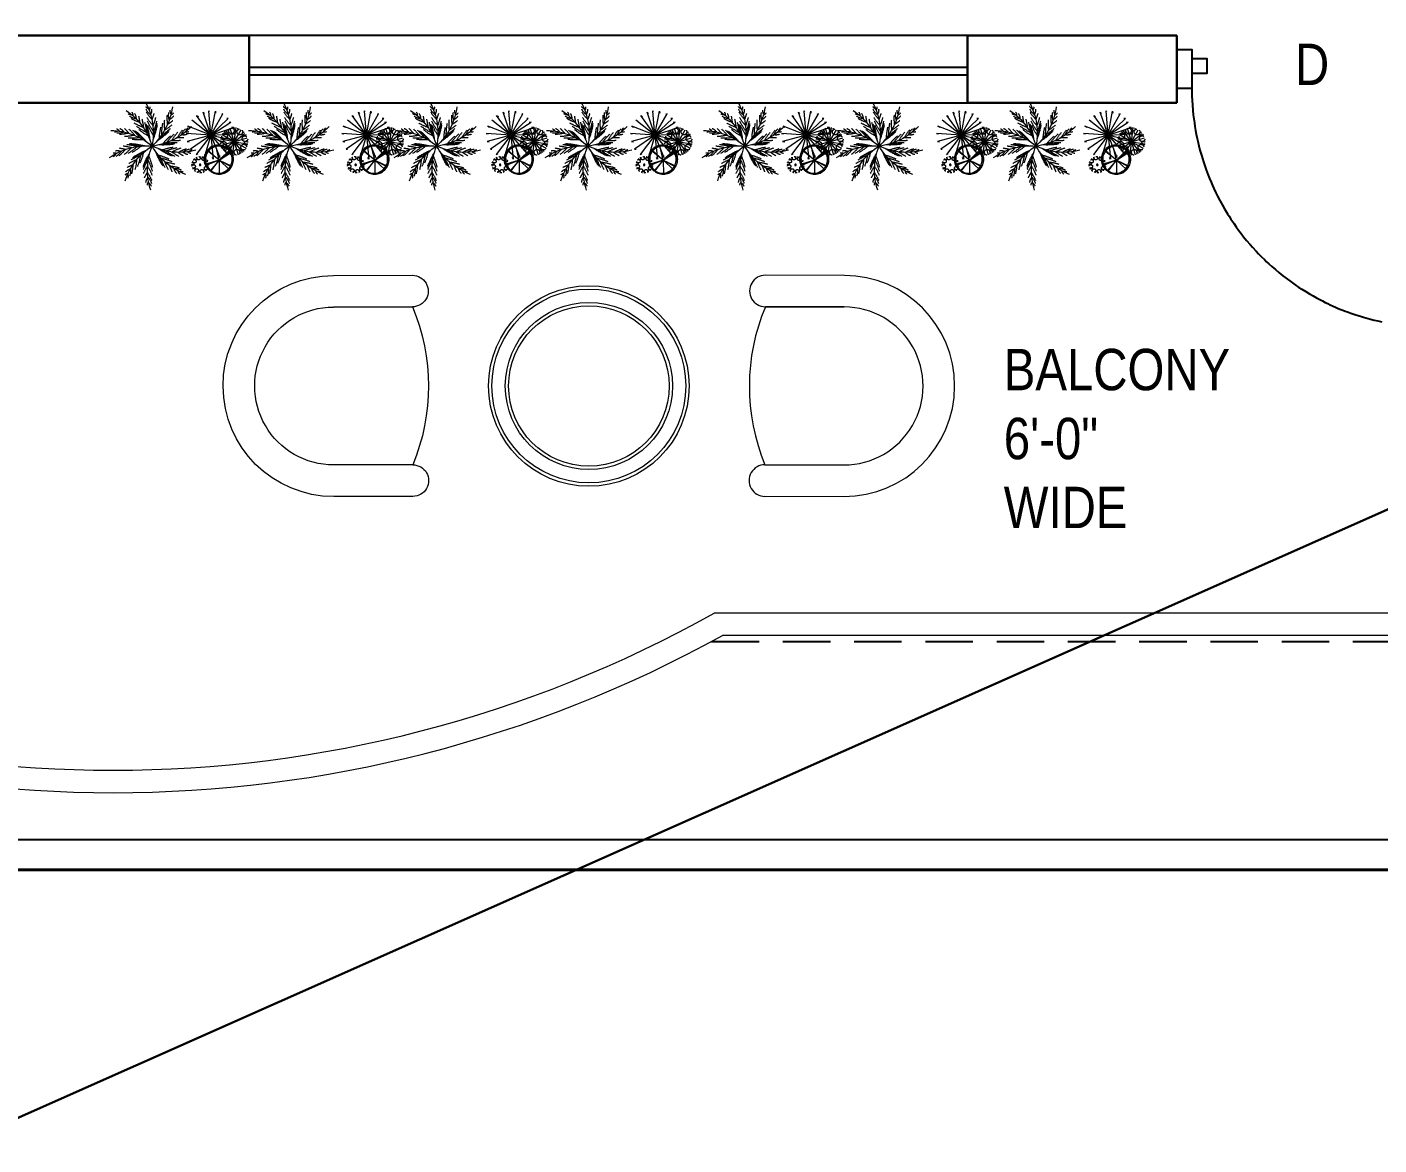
# Model space of a CAD drawing. Extents: x -454308 to 890911, y -14103 to 1343694.
# Drawn here: x 202009 to 202189.7, y 662110.5 to 662260 of the extents above; entities that cross this region are included whole.
import ezdxf

# ---------------------------------------------------------------- set-up
doc = ezdxf.new("R2010")
doc.units = 0
doc.header["$MEASUREMENT"] = 0
doc.linetypes.add('ACAD_ISO10W100', pattern=[18, 12, -3, 0, -3])
doc.linetypes.add('HIDDEN', pattern=[9.525, 6.35, -3.175])
for name, color, linetype in [('A-Door', 144, 'Continuous'), ('railing', 162, 'Continuous'), ('stair', 135, 'Continuous'), ('TEXTOS', 7, 'Continuous'), ('TITLE', 7, 'Continuous'), ('WIN', 4, 'Continuous')]:
    doc.layers.add(name, color=color, linetype=linetype)
for name, color, linetype, lineweight in [('A-FURN', 35, 'Continuous', 5), ('A-Wall', 7, 'Continuous', 30), ('CENTER LINE', 252, 'ACAD_ISO10W100', 5), ('sill', 32, 'Continuous', 25), ('TXT', 42, 'Continuous', 25)]:
    doc.layers.add(name, color=color, linetype=linetype, lineweight=lineweight)
doc.styles.get("Standard").update_dxf_attribs({"font": 'stylu.ttf', "height": 7})

# ---------------------------------------------------------------- blocks, each defined once
blk = doc.blocks.new('arbol.Xterisco')
at = {"color": 64, "linetype": 'ByBlock'}
for p, q in [((104.219, 262.891), (103.964, 263.321)), ((103.964, 263.321), (103.993, 263.309)), ((104.219, 262.891), (103.763, 263.091)), ((103.763, 263.091), (103.792, 263.062)), ((103.792, 263.062), (103.792, 263.067)), ((104.219, 262.891), (103.836, 263.209)), ((103.836, 263.209), (103.875, 263.197)), ((104.219, 262.891), (104.396, 262.42)), ((104.219, 262.891), (104.518, 262.484)), ((104.396, 262.42), (104.386, 262.467)), ((104.518, 262.484), (104.508, 262.526))]:
    blk.add_line(p, q, dxfattribs=at)
at = {"color": 62, "linetype": 'ByBlock'}
for p, q in [((104.219, 262.891), (104.096, 263.374)), ((104.096, 263.374), (104.121, 263.338)), ((104.219, 262.891), (104.268, 263.403)), ((104.219, 262.891), (104.401, 263.368)), ((104.219, 262.891), (104.518, 263.297)), ((104.401, 263.368), (104.401, 263.327)), ((104.518, 263.297), (104.504, 263.25)), ((104.219, 262.891), (104.621, 262.59)), ((104.219, 262.891), (104.685, 262.696)), ((104.621, 262.59), (104.602, 262.626)), ((104.685, 262.696), (104.675, 262.714))]:
    blk.add_line(p, q, dxfattribs=at)
at = {"color": 60, "linetype": 'ByBlock'}
for p, q in [((104.219, 262.891), (104.607, 263.203)), ((104.219, 262.891), (104.661, 263.126)), ((104.607, 263.203), (104.582, 263.168)), ((104.661, 263.126), (104.646, 263.097)), ((104.219, 262.891), (104.72, 262.991)), ((104.219, 262.891), (104.72, 262.826)), ((104.72, 262.826), (104.68, 262.844)), ((104.72, 262.991), (104.695, 262.967))]:
    blk.add_line(p, q, dxfattribs=at)
at = {"color": 66, "linetype": 'ByBlock'}
for p, q in [((104.219, 262.891), (103.718, 262.903)), ((103.718, 262.903), (103.753, 262.891)), ((104.219, 262.891), (104.096, 262.396)), ((104.219, 262.891), (104.253, 262.378)), ((104.096, 262.396), (104.101, 262.437)), ((104.253, 262.378), (104.239, 262.42))]:
    blk.add_line(p, q, dxfattribs=at)
at = {"color": 68, "linetype": 'ByBlock'}
for p, q in [((104.219, 262.891), (103.743, 262.726)), ((103.743, 262.726), (103.777, 262.749)), ((104.219, 262.891), (103.816, 262.579)), ((104.219, 262.891), (103.944, 262.467)), ((103.816, 262.579), (103.826, 262.608)), ((103.944, 262.467), (103.954, 262.508))]:
    blk.add_line(p, q, dxfattribs=at)
at = {"color": 0, "linetype": 'ByBlock'}
blk.add_line((104.219, 262.891), (104.219, 262.891), dxfattribs=at)
blk = doc.blocks.new('cici.arbi')
at = {"color": 64, "linetype": 'ByBlock'}
for q in [(102.687, 264.774), (102.49, 264.552), (103.01, 264.057), (102.99, 264.049)]:
    blk.add_line((102.845, 264.434), q, dxfattribs=at)
at = {"color": 62, "linetype": 'ByBlock'}
for q in [(102.776, 264.803), (102.799, 264.808), (103.189, 264.227)]:
    blk.add_line((102.845, 264.434), q, dxfattribs=at)
at = {"color": 60, "linetype": 'ByBlock'}
for q in [(103.145, 264.687), (103.166, 264.662), (103.193, 264.619)]:
    blk.add_line((102.845, 264.434), q, dxfattribs=at)
at = {"color": 66, "linetype": 'ByBlock'}
for p, q in [((102.491, 264.316), (102.845, 264.434)), ((102.845, 264.434), (102.496, 264.294))]:
    blk.add_line(p, q, dxfattribs=at)
at = {"color": 68, "linetype": 'ByBlock'}
for q in [(102.616, 264.158), (102.616, 264.111)]:
    blk.add_line((102.845, 264.434), q, dxfattribs=at)
at = {"color": 62, "linetype": 'ByBlock'}
blk.add_circle((102.845, 264.434), 0.375, dxfattribs=at)
at = {"color": 64, "linetype": 'ByBlock'}
blk.add_circle((102.856, 264.399), 0.375, dxfattribs=at)
at = {"color": 60, "linetype": 'ByBlock'}
blk.add_circle((102.865, 264.438), 0.375, dxfattribs=at)
blk = doc.blocks.new('circarbre')
at = {"color": 62, "linetype": 'ByBlock'}
blk.add_circle((103.254, 267.966), 0.0431, dxfattribs=at)
at = {"color": 66, "linetype": 'ByBlock'}
for centre, start, end in [((102.828, 268.046), 214.26167, 125.294), ((103.191, 267.53), 304.26167, 215.294)]:
    blk.add_arc(centre, 0.0674, start, end, dxfattribs=at)
at = {"color": 64, "linetype": 'ByBlock'}
for centre, radius, start, end in [((102.928, 268.186), 0.103, 168.25437, 110.54304), ((103.01, 268.334), 0.0674, 169.26167, 80.294), ((103.354, 267.577), 0.103, 303.25437, 245.54304)]:
    blk.add_arc(centre, radius, start, end, dxfattribs=at)
at = {"color": 62, "linetype": 'ByBlock'}
for centre, radius, start, end in [((103.181, 268.362), 0.103, 123.25437, 65.54304), ((103.343, 268.409), 0.0674, 124.26167, 35.294), ((103.525, 267.605), 0.0674, 349.26167, 260.294), ((103.606, 267.753), 0.103, 348.25437, 290.54304)]:
    blk.add_arc(centre, radius, start, end, dxfattribs=at)
at = {"color": 60, "linetype": 'ByBlock'}
for centre, radius, start, end in [((103.484, 268.309), 0.103, 78.25437, 20.54304), ((103.484, 268.309), 0.103, 78.25437, 20.54304), ((103.66, 268.056), 0.103, 33.25437, 335.54304), ((103.632, 268.227), 0.0674, 79.26167, 350.294), ((103.632, 268.227), 0.0674, 79.26167, 350.294), ((103.707, 267.893), 0.0674, 34.26167, 305.294)]:
    blk.add_arc(centre, radius, start, end, dxfattribs=at)
at = {"color": 68, "linetype": 'ByBlock'}
for centre, radius, start, end in [((102.875, 267.883), 0.103, 213.25437, 155.54304), ((102.903, 267.712), 0.0674, 259.26167, 170.294), ((103.051, 267.63), 0.103, 258.25437, 200.54304)]:
    blk.add_arc(centre, radius, start, end, dxfattribs=at)
blk = doc.blocks.new('arbol.arbre')
at = {"color": 66, "linetype": 'ByBlock'}
for q in [(14.359, 17.629), (14.579, 17.137), (14.779, 17.05)]:
    blk.add_line((14.849, 17.549), q, dxfattribs=at)
at = {"color": 64, "linetype": 'ByBlock'}
for q in [(14.443, 17.825), (14.572, 17.953), (14.955, 17.058)]:
    blk.add_line((14.849, 17.549), q, dxfattribs=at)
at = {"color": 62, "linetype": 'ByBlock'}
for q in [(14.759, 18.029), (14.935, 18.041), (15.149, 17.137), (15.268, 17.261)]:
    blk.add_line((14.849, 17.549), q, dxfattribs=at)
at = {"color": 60, "linetype": 'ByBlock'}
for q in [(15.135, 17.953), (15.258, 17.825), (15.338, 17.649), (15.355, 17.457)]:
    blk.add_line((14.849, 17.549), q, dxfattribs=at)
at = {"color": 68, "linetype": 'ByBlock'}
for q in [(14.376, 17.453), (14.446, 17.261)]:
    blk.add_line((14.849, 17.549), q, dxfattribs=at)
at = {"color": 66, "linetype": 'ByBlock'}
for centre, start, end in [((14.417, 17.621), 214.2617, 125.294), ((14.78, 17.105), 304.2617, 215.294)]:
    blk.add_arc(centre, 0.0674, start, end, dxfattribs=at)
at = {"color": 64, "linetype": 'ByBlock'}
for centre, radius, start, end in [((14.517, 17.761), 0.103, 168.2544, 110.543), ((14.599, 17.909), 0.0674, 169.2617, 80.294), ((14.943, 17.152), 0.103, 303.2544, 245.543)]:
    blk.add_arc(centre, radius, start, end, dxfattribs=at)
at = {"color": 62, "linetype": 'ByBlock'}
for centre, radius, start, end in [((14.77, 17.937), 0.103, 123.2544, 65.543), ((14.933, 17.984), 0.0674, 124.2617, 35.294), ((15.114, 17.18), 0.0674, 349.2617, 260.294), ((15.196, 17.328), 0.103, 348.2544, 290.543)]:
    blk.add_arc(centre, radius, start, end, dxfattribs=at)
at = {"color": 60, "linetype": 'ByBlock'}
for centre, radius, start, end in [((15.073, 17.884), 0.103, 78.2544, 20.543), ((15.073, 17.884), 0.103, 78.2544, 20.543), ((15.249, 17.631), 0.103, 33.2544, 335.543), ((15.221, 17.802), 0.0674, 79.2617, 350.294), ((15.221, 17.802), 0.0674, 79.2617, 350.294), ((15.296, 17.468), 0.0674, 34.2617, 305.294)]:
    blk.add_arc(centre, radius, start, end, dxfattribs=at)
at = {"color": 68, "linetype": 'ByBlock'}
for centre, radius, start, end in [((14.464, 17.458), 0.103, 213.2544, 155.543), ((14.492, 17.287), 0.0674, 259.2617, 170.294), ((14.64, 17.206), 0.103, 258.2544, 200.543)]:
    blk.add_arc(centre, radius, start, end, dxfattribs=at)
blk = doc.blocks.new('c.plnt.arbres')
at = {"color": 88}
blk.add_blockref('arbol.arbre', (86.588, 245.916), dxfattribs=at)
at = {"color": 34, "xscale": 1.354321914421646, "yscale": 1.354321914421646, "zscale": 1.354321914421646}
blk.add_blockref('cici.arbi', (-38.647, -94.978), dxfattribs=at)
at = {"color": 30}
for name, p, xscale, yscale, zscale in [('arbol.Xterisco', (-80.861, -197.164), 1.748832611688399, 1.748832611688399, 1.748832611688399), ('circarbre', (37.363, 99.317), 0.6091520546556879, 0.6091520546556879, 0.6091520546556879)]:
    blk.add_blockref(name, p, dxfattribs=dict(at, xscale=xscale, yscale=yscale, zscale=zscale))
blk = doc.blocks.new('ar-26')
at = {"layer": 'CENTER LINE', "color": 27}
for centre, start, end in [((88.027, 88.12), 161.87058, 201.59363), ((86.753, 89.661), 197.87058, 237.59363), ((87.818, 85.307), 110.17246, 149.89552), ((84.755, 90.154), 234.96812, 274.69118), ((86.407, 84.008), 75.67217, 115.39522), ((82.91, 89.383), 270.96812, 310.69118), ((81.914, 87.835), 304.03388, 343.75694), ((81.848, 86.293), 331.63191, 11.35496), ((84.645, 83.717), 43.63191, 83.35496), ((82.828, 84.551), 7.63191, 47.35496)]:
    blk.add_arc(centre, 3.235, start, end, dxfattribs=at)
at = {"layer": 'CENTER LINE'}
for centre, radius, start, end in [((83.827, 88.455), 0.167, 209.77911, 269.03955), ((83.435, 88.429), 0.386, 344.4321, 14.35152), ((83.166, 88.147), 0.782, 353.4391, 21.01267), ((88.061, 90.204), 3.817, 206.1883, 211.13856), ((85.113, 88.762), 0.398, 182.87895, 221.53455), ((84.951, 88.864), 0.167, 173.77911, 233.03955), ((83.108, 89.389), 2.034, 326.05264, 338.83185), ((82.7, 89.271), 2.486, 327.55294, 339.11096), ((84.236, 89.004), 0.782, 317.4391, 345.01267), ((84.619, 89.074), 0.386, 308.4321, 338.35152), ((84.018, 88.467), 0.398, 218.87895, 257.53455), ((85.556, 91.367), 3.817, 242.1883, 247.13856), ((85.744, 91.113), 3.817, 240.56726, 247.21068), ((82.028, 87.796), 2.034, 2.05264, 14.83185), ((81.767, 87.46), 2.486, 3.55294, 15.11096), ((81.153, 86.774), 3.35, 10.67551, 20.63066), ((81.593, 86.563), 3.075, 13.03468, 23.42683), ((88.094, 89.595), 3.817, 202.94825, 211.30767), ((88.129, 89.399), 3.817, 201.68252, 211.40186), ((88.164, 89.254), 3.817, 200.51858, 211.49813), ((88.064, 89.888), 3.817, 204.56726, 211.21068), ((81.799, 89.077), 3.35, 334.67551, 344.63066), ((82.032, 88.647), 3.075, 337.03468, 347.42683), ((88.792, 85.903), 3.817, 148.82046, 159.80001), ((88.884, 86.019), 3.817, 149.9844, 159.70375), ((89.016, 86.169), 3.817, 151.25014, 159.60955), ((84.708, 90.787), 3.35, 282.9774, 292.93255), ((89.228, 86.374), 3.817, 152.86914, 159.51256), ((85.419, 90.201), 2.486, 275.85482, 287.41284), ((89.474, 86.572), 3.817, 154.49018, 159.44044), ((85.764, 89.954), 2.034, 274.35453, 287.13373), ((86.161, 88.83), 0.782, 265.74098, 293.31455), ((86.515, 87.992), 0.398, 131.18084, 169.83644), ((86.495, 88.182), 0.167, 122.081, 181.34143), ((86.454, 88.573), 0.386, 256.73399, 286.6534), ((83.149, 87.427), 0.167, 246.87666, 306.1371), ((82.851, 87.17), 0.386, 21.52965, 51.44906), ((83.294, 87.552), 0.398, 255.9765, 294.6321), ((82.807, 86.783), 0.782, 30.53665, 58.11022), ((82.111, 85.816), 2.034, 39.15019, 51.9294), ((82.771, 90.792), 3.817, 279.28584, 284.23611), ((83.074, 90.703), 3.817, 277.66481, 284.30823), ((82.105, 85.391), 2.486, 40.65049, 52.20851), ((82.029, 84.473), 3.35, 47.77306, 57.72821), ((85.941, 90.893), 3.817, 238.94825, 247.30767), ((82.508, 84.571), 3.075, 50.13223, 60.52438), ((86.084, 90.755), 3.817, 237.68252, 247.40186), ((86.197, 90.658), 3.817, 236.51858, 247.49813), ((84.516, 90.339), 3.075, 285.33656, 295.72871), ((87.547, 83.947), 3.817, 114.32017, 125.29972), ((87.689, 83.99), 3.817, 115.48411, 125.20345), ((86.535, 90.024), 3.075, 250.83627, 261.22842), ((87.882, 84.039), 3.817, 116.74985, 125.10926), ((86.948, 90.285), 3.35, 248.4771, 258.43225), ((88.173, 84.088), 3.817, 118.36885, 125.01227), ((87.201, 89.4), 2.486, 241.35453, 252.91255), ((88.488, 84.112), 3.817, 119.98989, 124.94015), ((87.346, 89), 2.034, 239.85424, 252.63344), ((87.037, 87.849), 0.782, 231.24069, 258.81426), ((86.853, 86.958), 0.398, 96.68054, 135.33615), ((86.945, 87.126), 0.167, 87.58071, 146.84114), ((87.132, 87.472), 0.386, 222.2337, 252.15311), ((83.321, 84.319), 2.034, 75.15019, 87.9294), ((83.566, 83.972), 2.486, 76.65049, 88.20851), ((83.364, 90.647), 3.817, 276.0458, 284.40522), ((84.044, 83.185), 3.35, 83.77306, 93.72821), ((81.228, 88.839), 3.817, 313.66481, 320.30823), ((83.561, 90.623), 3.817, 274.78007, 284.49941), ((83.71, 90.614), 3.817, 273.61613, 284.59567), ((84.374, 83.545), 3.075, 86.13223, 96.52438), ((81.495, 88.964), 3.817, 312.0458, 320.40522), ((81.669, 89.061), 3.817, 310.78007, 320.49941), ((81.795, 89.141), 3.817, 309.61613, 320.59567), ((86.325, 83.741), 3.075, 119.19798, 129.59013), ((81.049, 86.888), 3.817, 343.84582, 353.56517), ((81.111, 87.023), 3.817, 342.68189, 353.66143), ((87.654, 84.709), 3.075, 146.79601, 157.18816), ((81.512, 85.202), 3.817, 10.27991, 21.25946), ((81.52, 85.053), 3.817, 11.44385, 21.16319), ((83.198, 83.47), 3.817, 46.27991, 57.25946), ((83.291, 83.355), 3.817, 47.44385, 57.16319), ((85.579, 83.06), 3.817, 82.27991, 93.25946), ((88.456, 86.682), 3.075, 182.79601, 193.18816), ((83.408, 83.194), 3.817, 48.70959, 57.069), ((88.852, 86.396), 3.35, 180.43684, 190.39199), ((85.723, 83.022), 3.817, 83.44385, 93.16319), ((87.946, 88.749), 3.075, 218.79601, 229.18816), ((85.912, 82.96), 3.817, 84.70959, 93.069), ((88.434, 88.751), 3.35, 216.43684, 226.39199), ((86.185, 82.848), 3.817, 86.32859, 92.97201), ((88.179, 87.866), 2.486, 209.31427, 220.87229), ((86.465, 82.701), 3.817, 87.94963, 92.89989), ((88.09, 87.451), 2.034, 207.81398, 220.59318), ((87.217, 86.639), 0.782, 199.20043, 226.774), ((86.589, 85.981), 0.398, 64.64028, 103.29589), ((83.124, 85.85), 0.386, 57.52965, 87.44906), ((83.214, 86.232), 0.167, 282.87666, 342.1371), ((83.316, 85.511), 0.782, 66.53665, 94.11022), ((83.258, 86.419), 0.398, 291.9765, 330.6321), ((80.93, 88.733), 3.817, 315.28584, 320.23611), ((85.021, 83.815), 2.034, 108.21595, 120.99515), ((85.416, 83.658), 2.486, 109.71625, 121.27427), ((86.246, 83.259), 3.35, 116.83882, 126.79397), ((80.609, 86.21), 3.817, 348.3516, 353.30187), ((80.8, 86.461), 3.817, 346.73056, 353.37399), ((80.957, 86.711), 3.817, 345.11156, 353.47097), ((86.886, 84.214), 2.486, 137.31427, 148.87229), ((87.807, 84.245), 3.35, 144.43684, 154.39199), ((81.498, 84.56), 3.817, 14.32859, 20.97201), ((81.52, 84.854), 3.817, 12.70959, 21.069), ((88.126, 85.83), 2.486, 173.31427, 184.87229), ((83.563, 82.943), 3.817, 50.32859, 56.97201), ((87.81, 85.546), 2.034, 171.81398, 184.59318), ((83.703, 82.659), 3.817, 51.94963, 56.89989), ((86.756, 86.075), 0.167, 55.54045, 114.80088), ((87.098, 86.268), 0.386, 190.19344, 220.11285), ((84.02, 84.991), 0.386, 90.59541, 120.51482), ((84.366, 84.811), 0.782, 99.60241, 127.17597), ((83.887, 85.36), 0.167, 315.94242, 15.20285), ((83.822, 85.54), 0.398, 325.04226, 3.69786), ((85.032, 84.749), 0.386, 118.19344, 148.11285), ((85.422, 84.75), 0.782, 127.20043, 154.774), ((86.464, 84.171), 2.034, 135.81398, 148.59318), ((84.743, 85.014), 0.167, 343.54045, 42.80088), ((84.602, 85.144), 0.398, 352.64028, 31.29589), ((81.444, 84.249), 3.817, 15.94963, 20.89989), ((86.626, 85.403), 0.782, 163.20043, 190.774), ((85.732, 85.24), 0.398, 28.64028, 67.29589), ((86.312, 85.173), 0.386, 154.19344, 184.11285), ((85.922, 85.218), 0.167, 19.54045, 78.80088)]:
    blk.add_arc(centre, radius, start, end, dxfattribs=at)
blk = doc.blocks.new('SINGLE CHAIR')
at = {"linetype": 'Continuous'}
for p, q in [((-8.18, 8.31), (-8.21, 20.12)), ((-3.46, 8.32), (-3.49, 20.13)), ((-3.49, 20.13), (-3.46, 8.32)), ((20.13, 20.19), (20.16, 8.38)), ((24.86, 20.2), (24.89, 8.39))]:
    blk.add_line(p, q, dxfattribs=at)
at = {"linetype": 'Continuous', "extrusion": (0, 0, -1)}
for centre, major_axis, start_param, end_param in [((-5.85, 20.13), (1.67, 1.67), 3.924598, 7.066191), ((8.39, -8.18), (-21.71, 21.71), 0.388215, 1.177797), ((22.5, 20.2), (1.67, 1.67), 3.924598, 7.066191), ((8.35, 8.35), (11.69, 11.69), 0.783006, 3.924598), ((8.35, 8.35), (-8.35, 8.35), 2.353802, 5.495395)]:
    blk.add_ellipse(centre, major_axis=major_axis, ratio=1, start_param=start_param, end_param=end_param, dxfattribs=at)

msp = doc.modelspace()

# ---------------------------------------------------------------- linework, layer by layer
at = {"lineweight": 30}
msp.add_line((204217.816, 663095.443), (201412.45, 661849.855), dxfattribs=at)
at = {"layer": 'A-Door'}
msp.add_lwpolyline([(202162.721, 662256.937), (202164.712, 662256.937), (202164.712, 662251.76), (202162.721, 662251.76), (202162.721, 662256.937), (202164.712, 662256.937), (202164.712, 662255.742), (202166.703, 662255.742), (202166.703, 662253.751), (202164.712, 662253.751), (202164.712, 662251.76), (202164.729, 662250.717), (202164.753, 662250.139), (202164.787, 662249.567), (202164.85, 662248.798), (202164.908, 662248.231), (202164.973, 662247.689), (202165.044, 662247.174), (202165.123, 662246.658), (202165.212, 662246.138), (202165.307, 662245.627), (202165.423, 662245.063), (202165.501, 662244.713), (202165.645, 662244.104), (202165.8, 662243.504), (202165.984, 662242.848), (202166.122, 662242.386), (202166.269, 662241.922), (202166.482, 662241.287), (202166.636, 662240.855), (202166.89, 662240.181), (202167.081, 662239.704), (202167.29, 662239.205), (202167.467, 662238.8), (202167.656, 662238.384), (202167.928, 662237.811), (202168.148, 662237.367), (202168.459, 662236.769), (202168.792, 662236.162), (202169.072, 662235.672), (202169.493, 662234.973), (202169.686, 662234.665), (202169.936, 662234.279), (202170.304, 662233.73), (202170.652, 662233.234), (202170.958, 662232.813), (202171.292, 662232.37), (202171.632, 662231.934), (202172.031, 662231.443), (202172.506, 662230.882), (202172.814, 662230.533), (202173.306, 662229.994), (202173.616, 662229.668), (202174.043, 662229.233), (202174.41, 662228.872), (202174.698, 662228.596), (202174.998, 662228.316), (202175.406, 662227.948), (202175.876, 662227.538), (202176.338, 662227.151), (202176.874, 662226.72), (202177.488, 662226.249), (202177.97, 662225.895), (202178.499, 662225.523), (202179.032, 662225.164), (202179.414, 662224.916), (202179.926, 662224.595), (202180.437, 662224.289), (202180.916, 662224.013), (202181.354, 662223.77), (202181.73, 662223.569), (202182.166, 662223.344), (202182.54, 662223.158), (202182.888, 662222.989), (202183.215, 662222.836), (202183.6, 662222.662), (202183.891, 662222.534), (202184.189, 662222.406), (202184.512, 662222.272), (202184.87, 662222.128), (202185.187, 662222.005), (202185.498, 662221.888), (202185.962, 662221.72), (202185.962, 662221.72), (202186.35, 662221.586), (202186.634, 662221.491), (202186.93, 662221.395), (202186.93, 662221.395), (202187.38, 662221.256), (202187.667, 662221.171), (202187.667, 662221.171), (202187.986, 662221.08), (202187.986, 662221.08), (202188.283, 662220.999), (202188.283, 662220.999), (202188.596, 662220.916), (202188.596, 662220.916), (202189.072, 662220.797), (202189.072, 662220.797), (202189.563, 662220.682), (202189.563, 662220.682), (202190.086, 662220.569)], dxfattribs=at)
at = {"layer": 'A-FURN'}
for radius in [13.404, 12.957, 11.17, 10.723]:
    msp.add_circle((202084.121, 662211.987), radius, dxfattribs=at)
at = {"layer": 'A-Wall'}
for p, q in [((202007.696, 662258.848), (202038.708, 662258.848)), ((202038.708, 662249.848), (202038.708, 662258.848)), ((202134.708, 662258.848), (202162.721, 662258.848)), ((202134.708, 662258.848), (202134.708, 662249.848)), ((202162.721, 662258.848), (202162.721, 662249.848)), ((202007.696, 662249.848), (202038.708, 662249.848)), ((202134.708, 662249.848), (202162.721, 662249.848))]:
    msp.add_line(p, q, dxfattribs=at)
at = {"layer": 'railing', "lineweight": 0, "ltscale": 9}
for p, q in [((202204.721, 662181.635), (202100.858, 662181.635)), ((202207.721, 662178.635), (202101.965, 662178.635))]:
    msp.add_line(p, q, dxfattribs=at)
for centre, radius, start, end in [((202020.519, 662324.754), 164.126, 240.69264, 299.30736), ((202020.519, 662326.019), 168.392, 241.07441, 298.92559)]:
    msp.add_arc(centre, radius, start, end, dxfattribs=at)
at = {"layer": 'sill'}
for p, q in [((202134.708, 662258.848), (202038.708, 662258.848)), ((202038.708, 662249.848), (202134.708, 662249.848))]:
    msp.add_line(p, q, dxfattribs=at)
at = {"layer": 'stair', "linetype": 'HIDDEN'}
msp.add_line((202100.525, 662177.848), (202222.721, 662177.848), dxfattribs=at)
at = {"layer": 'TITLE', "color": 7, "lineweight": 40, "elevation": 5463.892}
msp.add_lwpolyline([(201802.098, 662147.318), (202651.749, 662147.318), (202651.749, 662813.108), (201802.098, 662813.108)], close=True, dxfattribs=at)
at = {"layer": 'TITLE', "color": 7, "elevation": 5463.892}
msp.add_lwpolyline([(201806.135, 662151.355), (202647.712, 662151.355), (202647.712, 662809.072), (201806.135, 662809.072)], close=True, dxfattribs=at)
at = {"layer": 'WIN'}
for p, q in [((202038.708, 662254.592), (202134.708, 662254.592)), ((202038.708, 662253.592), (202134.708, 662253.592))]:
    msp.add_line(p, q, dxfattribs=at)

# ---------------------------------------------------------------- block references
at = {"layer": 'A-FURN', "yscale": 0.893617020919919}
for p, xscale, zscale, rotation in [((202042.545, 662219.443), 0.893617020919919, 0.893617020919919, 270), ((202125.697, 662219.452), -0.893617020919919, 0.8936170212765956, 90)]:
    msp.add_blockref('SINGLE CHAIR', p, dxfattribs=dict(at, xscale=xscale, zscale=zscale, rotation=rotation))
at = {"layer": 'CENTER LINE', "color": 88, "xscale": -3.696647574300532, "yscale": 3.696647574508461, "zscale": 3.696647573708808, "rotation": 252.031941708726}
for p in [(200994.608, 662188.386), (201015.4, 662188.386), (201034.708, 662188.386), (201053.968, 662188.386), (201074.189, 662188.386), (201094.878, 662188.386), (201114.525, 662188.386)]:
    msp.add_blockref('c.plnt.arbres', p, dxfattribs=at)
at = {"layer": 'TEXTOS', "lineweight": 0, "xscale": -2.679862066404894, "yscale": 2.679862067103386, "zscale": 2.679862066473066, "rotation": 180}
for p in [(201797.898, 662477.011), (201816.314, 662477.011), (201835.928, 662477.011), (201856.141, 662477.011), (201877.102, 662477.011), (201895.068, 662477.011), (201916.031, 662477.011)]:
    msp.add_blockref('ar-26', p, dxfattribs=at)

# ---------------------------------------------------------------- texts
at = {"layer": 'TXT', "lineweight": 25, "char_height": 5.52888, "width": 0.19631, "attachment_point": 1}
for s, insert in [('{\\fArial Narrow|b0|i0|c0|p34;D}', (202178.496, 662257.736)), ('{\\fArial Narrow|b0|i0|c0|p34;BALCONY\\P6\'-0" WIDE}', (202139.572, 662216.947))]:
    msp.add_mtext(s, dxfattribs=dict(at, insert=insert))

doc.saveas('drawing.dxf')
